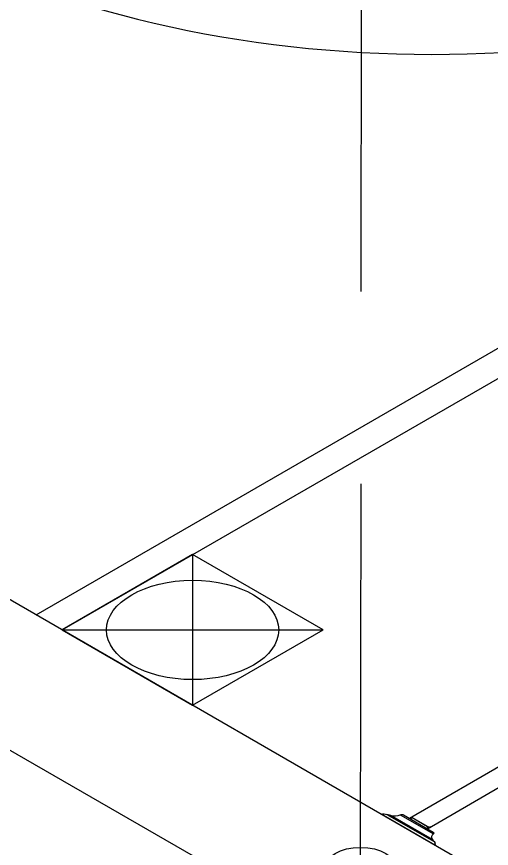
# Model space of a CAD drawing. Header units: millimetres. Extents: x 474.7 to 528.3, y 13.1 to 23.5.
# Drawn here: x 481.58 to 481.966, y 14.605 to 15.281 of the extents above; entities that cross this region are included whole.
import ezdxf

# ---------------------------------------------------------------- set-up
doc = ezdxf.new("R2010")
doc.units = ezdxf.units.MM
doc.header["$LTSCALE"] = 2.5
doc.linetypes.add('HIDDEN2', pattern=[0.1875, 0.125, -0.0625])
for name, color, linetype in [('EIXO', 253, 'Continuous'), ('I-AGUA FRIA', 5, 'Continuous'), ('I-ARQ', 8, 'Continuous')]:
    doc.layers.add(name, color=color, linetype=linetype)

# ---------------------------------------------------------------- blocks, each defined once
blk = doc.blocks.new('*U13')
at = {"color": 8, "extrusion": (0, 0.816497, 0.57735)}
blk.add_circle((0.00115, -4.25672, -3.01032), 0.02909, dxfattribs=at)
at = {"layer": 'EIXO', "linetype": 'HIDDEN2'}
blk.add_line((-0.00115, -0.0003, -2.96532), (0, 0.96404), dxfattribs=at)

msp = doc.modelspace()

# ---------------------------------------------------------------- linework, layer by layer
at = {"layer": 'I-ARQ', "extrusion": (0, 0.816497, 0.57735)}
for p, q in [((483.31099, 13.80495, 12.38416), (479.10724, 16.23199, 8.95182)), ((483.20493, 13.74371, 12.47077), (479.00118, 16.17075, 9.03842)), ((481.59626, 14.79495, 10.98409), (482.45186, 15.28893, 10.2855)), ((481.61747, 14.78271, 11.00141), (482.47307, 15.27669, 10.30282)), ((481.72354, 14.84394, 10.91481), (481.61747, 14.78271, 11.00141)), ((481.82961, 14.78271, 11.00141), (481.72354, 14.84394, 10.91481)), ((481.72354, 14.84394, 10.91481), (481.72354, 14.72147, 11.08801)), ((481.61747, 14.78271, 11.00141), (481.72354, 14.72147, 11.08801)), ((481.61747, 14.78271, 11.00141), (481.82961, 14.78271, 11.00141)), ((481.72354, 14.72147, 11.08801), (481.82961, 14.78271, 11.00141))]:
    msp.add_line(p, q, dxfattribs=at)
at = {"layer": 'I-ARQ', "extrusion": (0, 0.816497, 0.57735), "elevation": 18.4217}
for points in [[(-481.89973, 0.71309), (-481.9815, 0.63132)], [(-481.91435, 0.7277), (-481.99611, 0.64594)]]:
    msp.add_lwpolyline(points, dxfattribs=at)
at = {"layer": 'I-ARQ', "ltscale": 0.200747, "extrusion": (0, 0.816497, 0.57735), "elevation": 18.4217}
msp.add_lwpolyline([(-481.91986, 0.74595, -0.164371), (-481.92039, 0.75073), (-481.87671, 0.70705, -0.164371), (-481.88149, 0.70758)], format="xyb", dxfattribs=at)
at = {"layer": 'I-ARQ', "extrusion": (0, 0.816497, 0.57735), "elevation": 18.4217}
msp.add_lwpolyline([(-481.88149, 0.70758), (-481.91986, 0.74595), (-481.91843, 0.74288), (-481.88455, 0.70901)], close=True, dxfattribs=at)
for points in [[(-481.88455, 0.70901, 0.280777), (-481.89232, 0.70814)], [(-481.89232, 0.70814, -0.377188), (-481.89496, 0.70831), (-481.91912, 0.73247, -0.377188), (-481.91929, 0.73511)], [(-481.91929, 0.73511, 0.280777), (-481.91843, 0.74288)]]:
    msp.add_lwpolyline(points, format="xyb", dxfattribs=at)
at = {"layer": 'I-ARQ', "ltscale": 0.352288, "extrusion": (0, 0.816497, 0.57735), "elevation": 18.4217}
msp.add_lwpolyline([(-481.89232, 0.70814), (-481.91929, 0.73511)], dxfattribs=at)
at = {"layer": 'I-ARQ', "ltscale": 0.029062, "extrusion": (0, 0.816497, 0.57735), "elevation": 18.4217}
for points in [[(-481.90046, 0.71382), (-481.90211, 0.71217)], [(-481.91362, 0.72697), (-481.91527, 0.72533), (-481.91726, 0.72479)]]:
    msp.add_lwpolyline(points, dxfattribs=at)
at = {"layer": 'I-ARQ', "ltscale": 0.242325, "extrusion": (0, 0.816497, 0.57735), "elevation": 18.4217}
msp.add_lwpolyline([(-481.90138, 0.71144), (-481.916, 0.72606)], dxfattribs=at)
at = {"layer": 'I-ARQ', "ltscale": 0.025813, "extrusion": (0, 0.816497, 0.57735), "elevation": 18.4217}
msp.add_lwpolyline([(-481.90211, 0.71217), (-481.90265, 0.71017)], dxfattribs=at)
at = {"layer": 'I-ARQ', "ltscale": 0.218093, "extrusion": (0, 0.816497, 0.57735), "elevation": 18.4217}
msp.add_lwpolyline([(-481.90211, 0.71217), (-481.91446, 0.72452)], dxfattribs=at)
at = {"layer": 'I-ARQ', "extrusion": (0, 0.816497, 0.57735)}
msp.add_circle((-481.72354, 0.44781, 18.4217), 0.07, dxfattribs=at)
msp.add_arc((-481.91799, -0.96286, 18.4217), 0.6, 45, 135, dxfattribs=at)

# ---------------------------------------------------------------- block references
at = {"layer": 'I-AGUA FRIA'}
msp.add_blockref('*U13', (481.86118, 14.58946, 12.60067), dxfattribs=at)

doc.saveas('drawing.dxf')
